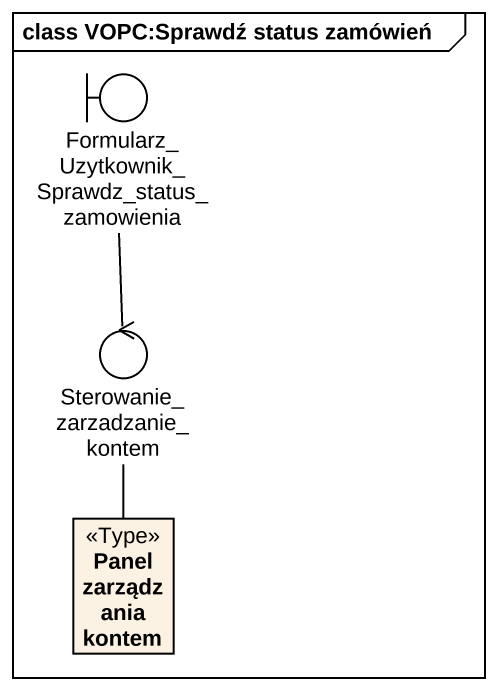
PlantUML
@startuml
mainframe class VOPC:Sprawdź status zamówień
allowmixing
hide circle
hide empty members
boundary "Formularz_Uzytkownik_Sprawdz_status_zamowienia" as Formularz_Uzytkownik
control "Sterowanie_zarzadzanie_kontem" as Sterowanie_zarzadzanie
class "Panel zarządzania kontem" as Panel_zarządzania_kontem <<Type>>
Sterowanie_zarzadzanie -up- Formularz_Uzytkownik
Panel_zarządzania_kontem -up- Sterowanie_zarzadzanie
@enduml
